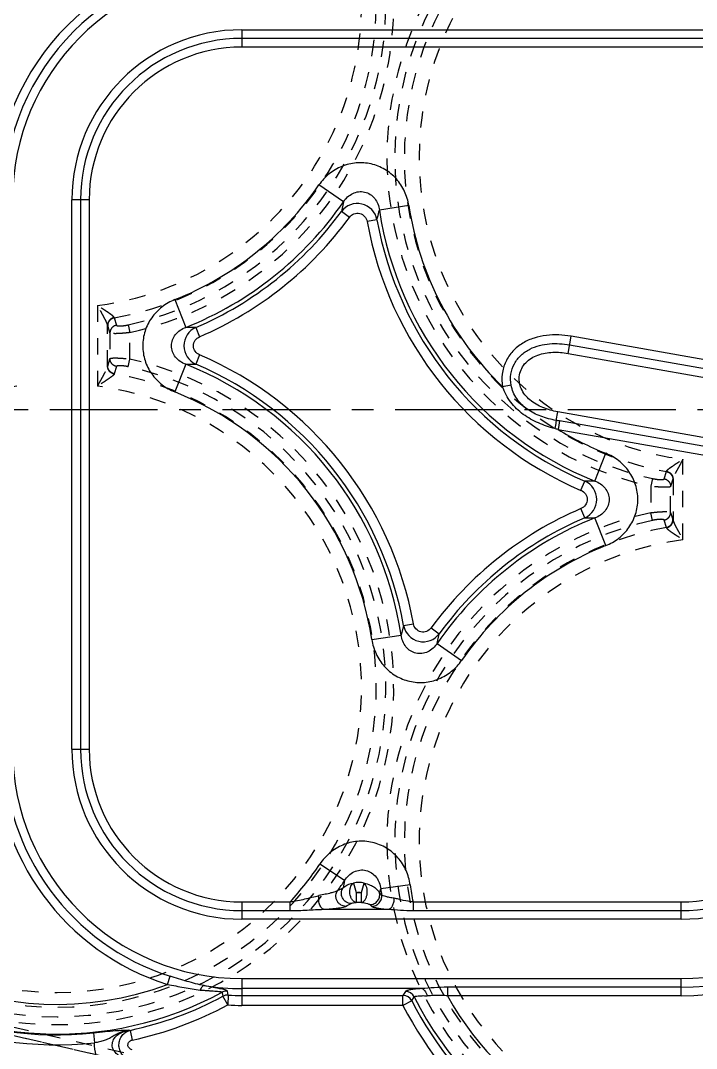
# Model space of a CAD drawing. Header units: millimetres. Extents: x 1727 to 4210, y -6182 to 759.
# Drawn here: x 2648.6 to 2716.3, y -567.7 to -464.8 of the extents above; entities that cross this region are included whole.
import ezdxf

# ---------------------------------------------------------------- set-up
doc = ezdxf.new("R2010")
doc.units = ezdxf.units.MM
doc.header["$LTSCALE"] = 16.335
doc.linetypes.add('CENTER', pattern=[0.6, 0.375, -0.075, 0.075, -0.075])
doc.linetypes.add('HIDDEN', pattern=[0.2, 0.1, -0.1])
doc.layers.get('0').update_dxf_attribs({"linetype": 'CONTINUOUS'})
doc.layers.add('DEFAULT_2', color=8, linetype='HIDDEN')

msp = doc.modelspace()

# ---------------------------------------------------------------- linework, layer by layer
at = {"color": 7, "linetype": 'Continuous'}
for p, q in [((2670.77, -465.688), (2670.77, -467.42)), ((2670.77, -465.688), (2835.77, -465.688)), ((2748.718, -466.554), (2670.77, -466.554)), ((2748.718, -467.42), (2670.77, -467.42)), ((2680.949, -482.916), (2678.495, -481.219)), ((2653.744, -537.714), (2653.744, -482.714)), ((2655.477, -482.714), (2653.744, -482.714)), ((2654.611, -482.714), (2654.611, -537.714)), ((2655.477, -482.714), (2655.477, -537.714)), ((2680.949, -482.916), (2680.746, -483.885)), ((2687.5, -483.294), (2684.551, -483.746)), ((2681.549, -484.472), (2680.746, -483.885)), ((2684.31, -484.706), (2683.331, -484.882)), ((2664.056, -492.709), (2665.159, -495.481)), ((2666.149, -495.5), (2666.54, -496.415)), ((2703.449, -498.084), (2703.75, -496.378)), ((2723.192, -499.807), (2703.75, -496.378)), ((2703.449, -498.084), (2722.891, -501.512)), ((2703.599, -497.231), (2723.042, -500.659)), ((2666.54, -498.243), (2666.149, -499.158)), ((2665.159, -499.177), (2664.056, -501.95)), ((2665.159, -499.177), (2666.149, -499.158)), ((2697.75, -501.265), (2696.9, -501.432)), ((2702.265, -504.796), (2702.416, -503.942)), ((2721.858, -507.371), (2702.416, -503.942)), ((2702.598, -504.854), (2702.448, -505.707)), ((2721.708, -508.223), (2702.598, -504.854)), ((2702.448, -505.707), (2721.558, -509.076)), ((2706.131, -510.866), (2707.234, -508.093)), ((2704.75, -511.799), (2705.141, -510.885)), ((2706.131, -510.866), (2705.141, -510.885)), ((2705.141, -514.542), (2704.75, -513.628)), ((2707.234, -517.334), (2706.131, -514.562)), ((2686.98, -525.336), (2686.739, -526.297)), ((2686.98, -525.336), (2687.959, -525.16)), ((2689.741, -525.571), (2690.544, -526.158)), ((2683.79, -526.749), (2686.739, -526.297)), ((2690.341, -527.127), (2690.544, -526.158)), ((2690.341, -527.127), (2692.794, -528.824)), ((2653.744, -537.714), (2655.477, -537.714)), ((2681.063, -550.876), (2678.584, -549.215)), ((2681.063, -550.876), (2680.91, -551.603)), ((2681.95, -551.126), (2682.215, -552.06)), ((2682.75, -552.061), (2683.016, -551.134)), ((2687.641, -551.303), (2684.685, -551.711)), ((2682.215, -552.061), (2682.215, -553.055)), ((2682.215, -552.061), (2682.75, -552.061)), ((2682.75, -553.055), (2682.75, -552.061)), ((2684.578, -552.141), (2684.685, -551.711)), ((2684.772, -552.304), (2684.578, -552.141)), ((2670.77, -553.007), (2670.77, -554.739)), ((2670.77, -553.007), (2675.601, -553.007)), ((2675.601, -553.873), (2675.601, -553.007)), ((2682.75, -553.055), (2682.215, -553.055)), ((2683.594, -553.283), (2683.79, -553.451)), ((2687.924, -553.007), (2687.924, -553.873)), ((2687.924, -553.007), (2714.77, -553.007)), ((2714.77, -554.739), (2714.77, -553.007)), ((2670.77, -553.873), (2675.601, -553.873)), ((2678.958, -553.745), (2685.449, -553.745)), ((2687.924, -553.873), (2714.77, -553.873)), ((2714.77, -554.739), (2670.77, -554.739)), ((2663.316, -561.269), (2663.577, -560.443)), ((2670.77, -560.688), (2670.77, -563.366)), ((2670.77, -560.688), (2714.77, -560.688)), ((2714.77, -562.42), (2714.77, -560.688)), ((2688.795, -561.683), (2670.77, -561.683)), ((2691.369, -561.554), (2691.369, -562.42)), ((2714.77, -561.554), (2691.369, -561.554)), ((2669.352, -563.327), (2668.881, -562.451)), ((2669.407, -562.334), (2669.322, -561.933)), ((2669.407, -562.334), (2669.352, -563.327)), ((2670.77, -562.372), (2686.916, -562.372)), ((2687.159, -561.976), (2686.916, -562.372)), ((2686.916, -563.366), (2686.916, -562.372)), ((2687.801, -562.914), (2686.916, -563.366)), ((2687.801, -562.914), (2688.048, -562.524)), ((2714.77, -562.42), (2691.369, -562.42)), ((2686.916, -563.366), (2670.77, -563.366)), ((2659.575, -565.867), (2659.428, -565.864)), ((2659.575, -565.867), (2659.782, -566.84)), ((2655.906, -566.13), (2656.01, -567.119))]:
    msp.add_line(p, q, dxfattribs=at)
at = {"color": 1, "linetype": 'CENTER', "ltscale": 1.76547}
msp.add_line((2582.308, -503.714), (2924.232, -503.714), dxfattribs=at)
at = {"color": 7, "linetype": 'Continuous'}
for centre, radius, start, end in [((2652.27, -463.079), 35.737, 82.68167, 198.98671), ((2652.27, -463.079), 34.742, 60.99766, 198.9835), ((2652.27, -463.079), 34.661, 51.25547, 249.14835), ((2652.27, -463.079), 31.678, 48.35335, 249.14831), ((2670.77, -482.714), 24.706, 90, 180), ((2670.77, -482.714), 23.84, 90, 180), ((2670.77, -482.714), 22.974, 90, 180), ((2670.77, -482.714), 17.026, 90, 180), ((2670.77, -482.714), 16.16, 90, 180), ((2670.77, -482.714), 15.294, 90.00025, 180), ((2652.27, -463.079), 31.888, 291.69163, 325.32939), ((2652.27, -463.079), 34.871, 291.69173, 325.3293), ((2682.346, -485.084), 2, 10.89518, 143.14589), ((2719.02, -478.464), 31.888, 188.71266, 226.07717), ((2652.27, -463.079), 35.267, 293.17475, 323.84628), ((2652.27, -463.079), 36.262, 293.17473, 323.84629), ((2719.02, -478.464), 35.267, 190.19577, 246.82525), ((2719.02, -478.464), 34.871, 188.71275, 248.30827), ((2719.02, -478.464), 36.262, 190.19576, 246.82527), ((2666.958, -497.329), 2, 113.87477, 246.12426), ((2652.27, -531.579), 36.262, 10.19575, 66.82527), ((2652.27, -531.579), 34.661, 110.85165, 298.46172), ((2652.27, -531.579), 34.871, 8.71263, 68.30827), ((2652.27, -531.579), 35.267, 10.19566, 66.82525), ((2652.27, -531.579), 31.678, 110.8517, 290.40714), ((2652.27, -531.579), 31.888, 8.71267, 68.30837), ((2685.47, -601.972), 98.617, 79.9976, 80.19399), ((2679.798, -590.204), 87.48, 74.99393, 75.20848), ((2719.02, -478.464), 31.888, 238.68792, 248.30837), ((2704.332, -512.714), 2, 293.87415, 66.12486), ((2719.02, -546.964), 36.262, 113.17473, 143.8463), ((2719.02, -546.964), 34.871, 111.69173, 145.32942), ((2719.02, -546.964), 35.267, 113.17475, 143.8464), ((2719.02, -546.964), 31.888, 111.69163, 145.32938), ((2652.27, -531.579), 35.737, 161.01373, 276.00774), ((2652.27, -531.579), 34.742, 161.01485, 276.00451), ((2688.944, -524.958), 2, 190.8953, 323.14435), ((2670.77, -537.714), 24.706, 180, 252.43902), ((2670.77, -537.714), 23.84, 180, 252.43902), ((2670.77, -537.714), 22.974, 180, 270), ((2670.77, -537.714), 17.026, 180, 270), ((2670.77, -537.714), 16.16, 180, 270), ((2670.77, -537.714), 15.294, 180, 270), ((2714.77, -537.714), 24.706, 270, 360), ((2714.77, -537.714), 23.84, 270, 0), ((2714.77, -537.714), 22.974, 270, 0), ((2714.77, -537.714), 17.026, 270, 360), ((2714.77, -537.714), 16.16, 270, 0), ((2714.77, -537.714), 15.294, 270, 0), ((2652.27, -531.579), 31.678, 317.43369, 326.16935), ((2652.27, -531.579), 34.661, 324.15896, 326.16935), ((2645.167, -481.016), 79.121, 296.41753, 296.8566), ((2682.468, -553.057), 1.999, 74.07499, 105.0238), ((2719.02, -546.964), 31.678, 187.87271, 190.99847), ((2719.02, -546.964), 34.661, 187.8727, 188.86245), ((2645.832, -482.383), 79.368, 296.4364, 296.89323), ((2719.02, -546.964), 31.678, 209.20434, 339.14831), ((2719.02, -546.964), 34.661, 206.67461, 339.14836), ((2670.77, -537.714), 23.969, 260.9635, 270), ((2652.27, -531.579), 35.057, 282.02689, 298.28222), ((2670.77, -537.714), 24.658, 266.83086, 270), ((2686.908, -563.378), 1.006, 27.46267, 89.58917), ((2687.152, -562.982), 1.006, 27.09478, 89.60044), ((2719.02, -546.964), 35.057, 207.06344, 232.01517), ((2652.27, -531.579), 36.052, 282.0269, 298.28222), ((2670.77, -537.714), 25.653, 266.83086, 270), ((2719.02, -546.964), 36.052, 207.06344, 232.01517)]:
    msp.add_arc(centre, radius, start, end, dxfattribs=at)
for points, knots in [([(2687.5, -483.294), (2687.425, -482.803), (2687.134, -481.838), (2686.306, -480.576), (2685.14, -479.613), (2683.737, -479.048), (2682.228, -478.942), (2680.759, -479.297), (2679.462, -480.069), (2678.778, -480.81), (2678.495, -481.219)], [0, 0, 0, 0, 0.1250472, 0.2500704, 0.3750489, 0.5000326, 0.625011, 0.7499781, 0.8749745, 1, 1, 1, 1]), ([(2680.949, -482.916), (2681.176, -482.562), (2681.663, -482.104), (2682.465, -481.871), (2683.081, -481.897), (2683.646, -482.143), (2684.265, -482.704), (2684.502, -483.329), (2684.551, -483.746)], [0, 0, 0, 0, 0.2549549, 0.3787354, 0.5000052, 0.6212722, 0.7450568, 1, 1, 1, 1]), ([(2681.549, -484.472), (2681.662, -484.317), (2681.983, -484.064), (2682.592, -484.018), (2683.119, -484.326), (2683.297, -484.693), (2683.331, -484.882)], [0, 0, 0, 0, 0.2502707, 0.5000111, 0.7497491, 1, 1, 1, 1]), ([(2684.31, -484.706), (2684.329, -484.628), (2684.41, -484.308), (2684.491, -483.988), (2684.551, -483.746)], [0, 0, 0, 0, 0.2447141, 1, 1, 1, 1]), ([(2664.056, -492.709), (2663.595, -492.892), (2662.719, -493.392), (2661.675, -494.483), (2660.999, -495.835), (2660.764, -497.329), (2660.999, -498.824), (2661.676, -500.176), (2662.719, -501.266), (2663.595, -501.766), (2664.056, -501.95)], [0, 0, 0, 0, 0.1250472, 0.2500704, 0.3750489, 0.5000326, 0.625011, 0.7499781, 0.8749745, 1, 1, 1, 1]), ([(2665.159, -499.177), (2664.763, -499.036), (2664.208, -498.664), (2663.8, -497.935), (2663.687, -497.329), (2663.8, -496.723), (2664.208, -495.994), (2664.763, -495.622), (2665.159, -495.481)], [0, 0, 0, 0, 0.2549549, 0.3787355, 0.5000052, 0.6212722, 0.7450568, 1, 1, 1, 1]), ([(2666.149, -495.5), (2666.068, -495.499), (2665.738, -495.492), (2665.408, -495.486), (2665.159, -495.481)], [0, 0, 0, 0, 0.2447141, 1, 1, 1, 1]), ([(2666.54, -498.243), (2666.364, -498.168), (2666.046, -497.912), (2665.864, -497.329), (2666.046, -496.746), (2666.364, -496.49), (2666.54, -496.415)], [0, 0, 0, 0, 0.2502707, 0.5000111, 0.7497491, 1, 1, 1, 1]), ([(2703.75, -496.378), (2702.939, -496.235), (2701.677, -496.175), (2700.042, -496.509), (2698.877, -497.023), (2697.876, -497.828), (2697.146, -498.899), (2696.791, -500.146), (2696.818, -501.014), (2696.9, -501.432)], [0, 0, 0, 0, 0.2450555, 0.3690319, 0.4940993, 0.6200953, 0.7466464, 0.8733125, 1, 1, 1, 1]), ([(2697.75, -501.265), (2697.68, -500.906), (2697.662, -500.157), (2698.022, -499.1), (2698.706, -498.232), (2699.599, -497.624), (2700.588, -497.265), (2701.928, -497.053), (2702.945, -497.116), (2703.599, -497.231)], [0, 0, 0, 0, 0.1305629, 0.2611751, 0.3907036, 0.5177549, 0.6417886, 0.7629268, 1, 1, 1, 1]), ([(2702.416, -503.942), (2701.911, -503.853), (2700.926, -503.577), (2699.604, -502.843), (2698.648, -501.695), (2698.442, -500.222), (2699.139, -498.907), (2700.431, -498.156), (2701.924, -497.918), (2702.944, -497.995), (2703.449, -498.084)], [0, 0, 0, 0, 0.1313059, 0.2597053, 0.3822451, 0.4999847, 0.6177855, 0.7403182, 0.8686968, 1, 1, 1, 1]), ([(2702.131, -505.623), (2701.848, -505.555), (2701.29, -505.383), (2700.477, -505.063), (2699.69, -504.678), (2698.951, -504.207), (2698.278, -503.643), (2697.503, -502.771), (2697.078, -501.985), (2696.9, -501.432)], [0, 0, 0, 0, 0.124986, 0.2500503, 0.3750365, 0.500293, 0.6254681, 0.7505728, 1, 1, 1, 1]), ([(2702.265, -504.796), (2701.744, -504.706), (2700.726, -504.443), (2699.333, -503.748), (2698.233, -502.683), (2697.843, -501.744), (2697.75, -501.265)], [0, 0, 0, 0, 0.2611097, 0.5151189, 0.7597429, 1, 1, 1, 1]), ([(2702.265, -504.796), (2702.258, -504.846), (2702.215, -505.122), (2702.17, -505.397), (2702.131, -505.623)], [0, 0, 0, 0, 0.1815513, 1, 1, 1, 1]), ([(2707.234, -517.334), (2707.695, -517.151), (2708.571, -516.65), (2709.615, -515.56), (2710.291, -514.207), (2710.526, -512.713), (2710.291, -511.219), (2709.614, -509.867), (2708.571, -508.777), (2707.695, -508.277), (2707.234, -508.093)], [0, 0, 0, 0, 0.1250472, 0.2500704, 0.3750489, 0.5000326, 0.625011, 0.7499781, 0.8749745, 1, 1, 1, 1]), ([(2706.131, -510.866), (2706.527, -511.007), (2707.082, -511.378), (2707.49, -512.108), (2707.603, -512.714), (2707.49, -513.32), (2707.082, -514.049), (2706.527, -514.421), (2706.131, -514.562)], [0, 0, 0, 0, 0.2549549, 0.3787355, 0.5000052, 0.6212722, 0.7450568, 1, 1, 1, 1]), ([(2704.75, -511.799), (2704.926, -511.875), (2705.244, -512.131), (2705.426, -512.714), (2705.244, -513.296), (2704.926, -513.552), (2704.75, -513.628)], [0, 0, 0, 0, 0.2502707, 0.5000111, 0.7497491, 1, 1, 1, 1]), ([(2705.141, -514.542), (2705.222, -514.544), (2705.552, -514.551), (2705.882, -514.557), (2706.131, -514.562)], [0, 0, 0, 0, 0.2447141, 1, 1, 1, 1]), ([(2689.741, -525.571), (2689.628, -525.726), (2689.307, -525.979), (2688.698, -526.024), (2688.171, -525.717), (2687.993, -525.349), (2687.959, -525.16)], [0, 0, 0, 0, 0.2502772, 0.5000204, 0.7497551, 1, 1, 1, 1]), ([(2683.79, -526.749), (2683.865, -527.239), (2684.156, -528.205), (2684.984, -529.467), (2686.15, -530.43), (2687.553, -530.994), (2689.062, -531.101), (2690.531, -530.745), (2691.828, -529.973), (2692.512, -529.232), (2692.794, -528.824)], [0, 0, 0, 0, 0.1250475, 0.2500705, 0.3750479, 0.5000317, 0.6250105, 0.7499789, 0.8749753, 1, 1, 1, 1]), ([(2690.341, -527.127), (2690.114, -527.481), (2689.627, -527.938), (2688.825, -528.172), (2688.209, -528.146), (2687.644, -527.9), (2687.025, -527.339), (2686.788, -526.714), (2686.739, -526.297)], [0, 0, 0, 0, 0.2549428, 0.3787269, 0.4999935, 0.6212633, 0.745044, 1, 1, 1, 1]), ([(2687.641, -551.303), (2687.572, -550.804), (2687.29, -549.822), (2686.465, -548.533), (2685.291, -547.549), (2683.87, -546.973), (2682.34, -546.869), (2680.853, -547.24), (2679.547, -548.037), (2678.864, -548.798), (2678.584, -549.215)], [0, 0, 0, 0, 0.1250521, 0.2500782, 0.3750535, 0.5000356, 0.6250119, 0.7499767, 0.8749729, 1, 1, 1, 1]), ([(2681.063, -550.876), (2681.288, -550.512), (2681.776, -550.037), (2682.59, -549.79), (2683.215, -549.813), (2683.788, -550.066), (2684.411, -550.645), (2684.642, -551.285), (2684.685, -551.711)], [0, 0, 0, 0, 0.2554711, 0.3791352, 0.499994, 0.6208558, 0.7445167, 1, 1, 1, 1]), ([(2681.725, -553.167), (2681.541, -553.163), (2681.171, -553.046), (2680.812, -552.626), (2680.7, -552.097), (2680.81, -551.752), (2680.91, -551.603)], [0, 0, 0, 0, 0.2605599, 0.5164201, 0.7460062, 1, 1, 1, 1]), ([(2680.91, -551.603), (2680.964, -551.55), (2681.263, -551.305), (2681.646, -551.181), (2681.949, -551.126)], [0, 0, 0, 0, 0.1969947, 1, 1, 1, 1]), ([(2682.215, -553.055), (2682.139, -553.045), (2681.977, -552.973), (2681.793, -552.766), (2681.665, -552.496), (2681.595, -552.197), (2681.582, -551.884), (2681.642, -551.502), (2681.796, -551.22), (2681.949, -551.126)], [0, 0, 0, 0, 0.1009675, 0.2222422, 0.3565551, 0.4885503, 0.6227106, 0.7637759, 1, 1, 1, 1]), ([(2682.75, -553.055), (2682.821, -553.045), (2682.97, -552.981), (2683.133, -552.781), (2683.264, -552.52), (2683.338, -552.208), (2683.35, -551.882), (2683.303, -551.573), (2683.194, -551.315), (2683.08, -551.179), (2683.016, -551.134)], [0, 0, 0, 0, 0.0955463, 0.2060453, 0.3377497, 0.4823463, 0.6302438, 0.7708487, 0.8957408, 1, 1, 1, 1]), ([(2683.016, -551.134), (2683.23, -551.174), (2683.61, -551.281), (2684.174, -551.583), (2684.484, -551.909), (2684.578, -552.141)], [0, 0, 0, 0, 0.3404264, 0.6090913, 1, 1, 1, 1]), ([(2675.601, -553.007), (2675.85, -552.966), (2676.347, -552.881), (2677.078, -552.717), (2677.789, -552.537), (2678.26, -552.434), (2678.49, -552.379)], [0, 0, 0, 0, 0.2564409, 0.5107449, 0.7601126, 1, 1, 1, 1]), ([(2678.958, -553.745), (2678.871, -553.729), (2678.743, -553.623), (2678.628, -553.433), (2678.52, -553.162), (2678.461, -552.802), (2678.47, -552.512), (2678.49, -552.379)], [0, 0, 0, 0, 0.1723911, 0.2946046, 0.4361687, 0.7383959, 1, 1, 1, 1]), ([(2680.368, -551.875), (2680.334, -551.896), (2680.248, -551.938), (2680.019, -552.023), (2679.642, -552.129), (2679.102, -552.256), (2678.704, -552.338), (2678.49, -552.379)], [0, 0, 0, 0, 0.0618832, 0.1465521, 0.3748497, 0.6650504, 1, 1, 1, 1]), ([(2681.174, -553.451), (2681.012, -553.448), (2680.749, -553.375), (2680.469, -553.148), (2680.292, -552.908), (2680.201, -552.624), (2680.181, -552.264), (2680.276, -552.009), (2680.368, -551.875)], [0, 0, 0, 0, 0.2278764, 0.3611878, 0.5, 0.6388121, 0.7721235, 1, 1, 1, 1]), ([(2683.594, -553.283), (2683.742, -553.282), (2684.042, -553.209), (2684.387, -552.927), (2684.578, -552.546), (2684.595, -552.272), (2684.578, -552.141)], [0, 0, 0, 0, 0.2628226, 0.5266189, 0.7662116, 1, 1, 1, 1]), ([(2683.79, -553.451), (2683.924, -553.45), (2684.209, -553.387), (2684.565, -553.121), (2684.774, -552.728), (2684.792, -552.437), (2684.773, -552.304)], [0, 0, 0, 0, 0.2376725, 0.500005, 0.7623342, 1, 1, 1, 1]), ([(2686.038, -552.649), (2685.88, -552.625), (2685.595, -552.578), (2685.221, -552.495), (2684.973, -552.42), (2684.836, -552.355), (2684.789, -552.321), (2684.773, -552.304)], [0, 0, 0, 0, 0.3623541, 0.6555748, 0.8700619, 0.9455976, 1, 1, 1, 1]), ([(2685.449, -553.745), (2685.529, -553.733), (2685.706, -553.64), (2685.855, -553.431), (2685.95, -553.213), (2686.02, -552.968), (2686.039, -552.775), (2686.038, -552.649)], [0, 0, 0, 0, 0.1815552, 0.4256261, 0.5678784, 0.7156914, 1, 1, 1, 1]), ([(2687.924, -553.007), (2687.594, -552.987), (2687.109, -552.896), (2686.489, -552.738), (2686.186, -552.671), (2686.038, -552.649)], [0, 0, 0, 0, 0.5158634, 0.7661991, 1, 1, 1, 1]), ([(2678.958, -553.745), (2679.212, -553.73), (2679.685, -553.698), (2680.324, -553.633), (2680.769, -553.569), (2681.036, -553.505), (2681.136, -553.471), (2681.174, -553.451)], [0, 0, 0, 0, 0.3406439, 0.6336469, 0.8598315, 0.9417684, 1, 1, 1, 1]), ([(2681.725, -553.167), (2681.777, -553.14), (2681.939, -553.088), (2682.106, -553.065), (2682.215, -553.055)], [0, 0, 0, 0, 0.3484474, 1, 1, 1, 1]), ([(2682.75, -553.055), (2682.951, -553.071), (2683.208, -553.108), (2683.484, -553.211), (2683.565, -553.258), (2683.594, -553.283)], [0, 0, 0, 0, 0.6837141, 0.8697194, 1, 1, 1, 1]), ([(2683.79, -553.451), (2683.811, -553.47), (2683.873, -553.502), (2684.051, -553.564), (2684.375, -553.629), (2684.866, -553.695), (2685.241, -553.729), (2685.449, -553.745)], [0, 0, 0, 0, 0.0496646, 0.1218417, 0.3339764, 0.6308023, 1, 1, 1, 1]), ([(2675.601, -553.873), (2676.171, -553.873), (2677.291, -553.835), (2678.409, -553.761), (2678.958, -553.745)], [0, 0, 0, 0, 0.5097047, 1, 1, 1, 1]), ([(2685.449, -553.745), (2685.857, -553.76), (2686.68, -553.835), (2687.505, -553.873), (2687.924, -553.873)], [0, 0, 0, 0, 0.4932882, 1, 1, 1, 1]), ([(2667.005, -561.385), (2666.426, -561.278), (2665.279, -560.972), (2664.146, -560.623), (2663.577, -560.443)], [0, 0, 0, 0, 0.4965837, 1, 1, 1, 1]), ([(2663.316, -561.269), (2663.872, -561.366), (2664.959, -561.577), (2666.051, -561.784), (2666.594, -561.828)], [0, 0, 0, 0, 0.5092109, 1, 1, 1, 1]), ([(2667.005, -561.385), (2666.923, -561.391), (2666.798, -561.489), (2666.68, -561.655), (2666.621, -561.767), (2666.594, -561.828)], [0, 0, 0, 0, 0.39773, 0.6802235, 1, 1, 1, 1]), ([(2666.594, -561.828), (2666.724, -561.838), (2666.98, -561.858), (2667.355, -561.884), (2667.709, -561.908), (2668.035, -561.93), (2668.319, -561.952), (2668.524, -561.973), (2668.654, -561.994), (2668.722, -562.01), (2668.765, -562.025), (2668.787, -562.043), (2668.789, -562.051)], [0, 0, 0, 0, 0.1771469, 0.347425, 0.5086584, 0.6573963, 0.7889566, 0.8950397, 0.9357615, 0.967022, 0.9882084, 1, 1, 1, 1]), ([(2669.322, -561.933), (2669.32, -561.922), (2669.298, -561.9), (2669.224, -561.86), (2669.073, -561.811), (2668.837, -561.754), (2668.539, -561.691), (2668.197, -561.623), (2667.68, -561.523), (2667.279, -561.443), (2667.005, -561.385)], [0, 0, 0, 0, 0.0135707, 0.0354686, 0.1067484, 0.2109532, 0.3400937, 0.4879285, 0.6492969, 1, 1, 1, 1]), ([(2688.795, -561.683), (2688.582, -561.698), (2688.2, -561.731), (2687.754, -561.788), (2687.473, -561.843), (2687.324, -561.883), (2687.222, -561.922), (2687.171, -561.957), (2687.159, -561.976)], [0, 0, 0, 0, 0.3816441, 0.6859886, 0.8031068, 0.8945684, 0.9597151, 1, 1, 1, 1]), ([(2691.369, -561.554), (2690.925, -561.554), (2690.066, -561.59), (2689.21, -561.668), (2688.795, -561.683)], [0, 0, 0, 0, 0.5164637, 1, 1, 1, 1]), ([(2688.795, -561.683), (2688.924, -561.702), (2689.111, -561.863), (2689.251, -562.137), (2689.305, -562.311), (2689.325, -562.402)], [0, 0, 0, 0, 0.4204034, 0.7003943, 1, 1, 1, 1]), ([(2669.322, -561.933), (2669.275, -561.93), (2669.092, -561.933), (2668.909, -561.986), (2668.789, -562.051)], [0, 0, 0, 0, 0.2550439, 1, 1, 1, 1]), ([(2668.789, -562.051), (2668.796, -562.084), (2668.818, -562.167), (2668.844, -562.302), (2668.869, -562.401), (2668.881, -562.451)], [0, 0, 0, 0, 0.2492626, 0.6257022, 1, 1, 1, 1]), ([(2688.048, -562.524), (2688.055, -562.508), (2688.094, -562.479), (2688.22, -562.437), (2688.469, -562.405), (2688.857, -562.391), (2689.157, -562.396), (2689.325, -562.402)], [0, 0, 0, 0, 0.0399576, 0.1034444, 0.3088934, 0.6138897, 1, 1, 1, 1]), ([(2691.369, -562.42), (2691.19, -562.398), (2690.835, -562.366), (2690.31, -562.371), (2689.808, -562.396), (2689.482, -562.4), (2689.325, -562.402)], [0, 0, 0, 0, 0.2634809, 0.5218346, 0.7694796, 1, 1, 1, 1]), ([(2659.428, -565.864), (2659.226, -565.873), (2658.778, -565.889), (2657.999, -565.93), (2657.027, -566.015), (2656.3, -566.089), (2655.904, -566.131)], [0, 0, 0, 0, 0.1719142, 0.3797747, 0.6621664, 1, 1, 1, 1]), ([(2659.428, -565.864), (2659.134, -565.907), (2658.699, -566.026), (2658.164, -566.283), (2657.787, -566.511), (2657.4, -566.729), (2656.972, -566.897), (2656.504, -567.02), (2656.178, -567.089), (2656.01, -567.119)], [0, 0, 0, 0, 0.2433237, 0.3648576, 0.4848855, 0.6041118, 0.7275311, 0.8603191, 1, 1, 1, 1]), ([(2659.398, -568.778), (2659.189, -568.74), (2658.788, -568.618), (2658.264, -568.3), (2657.884, -567.854), (2657.737, -567.302), (2657.893, -566.753), (2658.283, -566.316), (2658.814, -566.011), (2659.218, -565.898), (2659.428, -565.864)], [0, 0, 0, 0, 0.1351322, 0.2646731, 0.3862446, 0.5001398, 0.613806, 0.7350736, 0.864615, 1, 1, 1, 1]), ([(2659.551, -568.78), (2659.396, -568.739), (2659.095, -568.602), (2658.737, -568.259), (2658.506, -567.813), (2658.429, -567.314), (2658.515, -566.816), (2658.753, -566.374), (2659.117, -566.037), (2659.419, -565.905), (2659.575, -565.867)], [0, 0, 0, 0, 0.1227212, 0.2469945, 0.3729185, 0.5000281, 0.6270778, 0.7530407, 0.8773035, 1, 1, 1, 1]), ([(2659.774, -567.811), (2659.661, -567.784), (2659.446, -567.666), (2659.31, -567.321), (2659.451, -566.979), (2659.668, -566.864), (2659.782, -566.84)], [0, 0, 0, 0, 0.2559468, 0.4997885, 0.7437626, 1, 1, 1, 1]), ([(2658.951, -570.716), (2658.542, -570.622), (2657.747, -570.311), (2656.759, -569.499), (2656.104, -568.393), (2655.984, -567.537), (2656.01, -567.119)], [0, 0, 0, 0, 0.2502434, 0.5003558, 0.7502847, 1, 1, 1, 1])]:
    msp.add_open_spline(points, degree=3, knots=knots, dxfattribs=at)
for points in [[(2682.215, -552.061), (2682.387, -552.012), (2682.579, -552.012), (2682.75, -552.061)], [(2669.407, -562.334), (2669.227, -562.325), (2669.039, -562.367), (2668.881, -562.451)]]:
    msp.add_open_spline(points, degree=3, dxfattribs=at)
at = {"layer": 'DEFAULT_2', "color": 8, "linetype": 'HIDDEN'}
for p, q in [((2656.321, -493.3), (2656.321, -501.358)), ((2657.988, -494.532), (2658.212, -495.264)), ((2657.32, -499.393), (2657.32, -495.265)), ((2657.556, -496.039), (2657.33, -495.307)), ((2657.556, -496.039), (2657.556, -498.619)), ((2659.383, -495.231), (2659.553, -496)), ((2659.553, -498.658), (2659.553, -496)), ((2657.33, -499.351), (2657.556, -498.619)), ((2659.383, -499.427), (2659.553, -498.658)), ((2658.212, -499.394), (2657.988, -500.126)), ((2714.969, -516.743), (2714.969, -508.685)), ((2713.078, -510.649), (2713.302, -509.917)), ((2711.907, -510.616), (2711.737, -511.385)), ((2711.737, -511.385), (2711.737, -514.042)), ((2713.96, -510.692), (2713.734, -511.424)), ((2713.734, -514.004), (2713.734, -511.424)), ((2713.97, -510.65), (2713.97, -514.777)), ((2711.907, -514.812), (2711.737, -514.042)), ((2713.734, -514.004), (2713.96, -514.735)), ((2713.302, -515.511), (2713.078, -514.779)), ((2644.614, -564.798), (2711.364, -580.183)), ((2711.178, -580.988), (2644.428, -565.603)), ((2644.434, -565.576), (2711.184, -580.961))]:
    msp.add_line(p, q, dxfattribs=at)
for centre, radius, start, end in [((2652.27, -463.079), 33.717, 52.47454, 257.52546), ((2652.27, -463.079), 32.929, 52.47454, 257.52546), ((2652.27, -463.079), 31.969, 50.30331, 259.69669), ((2652.27, -463.079), 30.491, 50.30086, 259.69466), ((2719.02, -478.464), 33.717, 102.47454, 257.52546), ((2719.02, -478.464), 32.929, 102.47454, 257.52546), ((2652.27, -463.079), 30.491, 277.63481, 32.36519), ((2652.27, -463.079), 31.969, 280.30331, 29.69669), ((2652.27, -463.079), 33.717, 282.47454, 27.52546), ((2719.02, -478.464), 31.969, 100.30331, 259.69669), ((2652.27, -463.079), 32.929, 282.47454, 27.52546), ((2719.02, -478.464), 30.491, 97.63481, 262.36519), ((2652.27, -531.579), 33.717, 102.47454, 77.52546), ((2652.27, -531.579), 32.929, 102.47454, 77.52546), ((2652.27, -531.579), 31.969, 100.30331, 79.69669), ((2652.27, -531.579), 30.491, 97.63481, 82.36519), ((2719.02, -546.964), 33.717, 102.47454, 77.52546), ((2719.02, -546.964), 32.929, 102.47454, 77.52546), ((2719.02, -546.964), 31.969, 100.30331, 79.69669), ((2719.02, -546.964), 30.491, 97.63481, 82.36519)]:
    msp.add_arc(centre, radius, start, end, dxfattribs=at)
for points, knots in [([(2657.32, -495.265), (2657.314, -495.214), (2657.273, -495.095), (2657.188, -494.902), (2657.072, -494.672), (2656.888, -494.325), (2656.635, -493.865), (2656.427, -493.492), (2656.321, -493.3)], [0, 0, 0, 0, 0.0699902, 0.1688276, 0.2874049, 0.4190525, 0.7029737, 1, 1, 1, 1]), ([(2657.98, -494.505), (2657.977, -494.489), (2657.956, -494.453), (2657.886, -494.374), (2657.753, -494.264), (2657.561, -494.122), (2657.337, -493.967), (2657.095, -493.805), (2656.754, -493.582), (2656.495, -493.413), (2656.321, -493.3)], [0, 0, 0, 0, 0.0242258, 0.0587857, 0.1541605, 0.2736428, 0.407521, 0.5500135, 0.6976345, 1, 1, 1, 1]), ([(2657.98, -494.505), (2657.892, -494.521), (2657.718, -494.587), (2657.431, -494.81), (2657.322, -495.089), (2657.32, -495.265)], [0, 0, 0, 0, 0.2488594, 0.5086208, 1, 1, 1, 1]), ([(2657.988, -494.532), (2657.81, -494.565), (2657.468, -494.758), (2657.331, -495.128), (2657.33, -495.307)], [0, 0, 0, 0, 0.5022495, 1, 1, 1, 1]), ([(2657.98, -494.505), (2657.981, -494.507), (2657.983, -494.517), (2657.985, -494.526), (2657.988, -494.532)], [0, 0, 0, 0, 0.2859115, 1, 1, 1, 1]), ([(2657.33, -495.307), (2657.329, -495.304), (2657.325, -495.29), (2657.322, -495.276), (2657.32, -495.265)], [0, 0, 0, 0, 0.213858, 1, 1, 1, 1]), ([(2658.212, -495.264), (2658.035, -495.297), (2657.694, -495.491), (2657.558, -495.86), (2657.556, -496.039)], [0, 0, 0, 0, 0.5016059, 1, 1, 1, 1]), ([(2659.553, -496), (2659.308, -496.034), (2658.949, -496.072), (2658.49, -496.104), (2658.194, -496.115), (2657.948, -496.114), (2657.756, -496.102), (2657.635, -496.083), (2657.566, -496.058), (2657.556, -496.039)], [0, 0, 0, 0, 0.3688132, 0.5368006, 0.6853381, 0.8091811, 0.9042574, 0.9675533, 1, 1, 1, 1]), ([(2658.212, -495.264), (2658.216, -495.279), (2658.252, -495.307), (2658.374, -495.339), (2658.614, -495.345), (2658.97, -495.312), (2659.239, -495.263), (2659.383, -495.231)], [0, 0, 0, 0, 0.0387843, 0.1025564, 0.3169782, 0.6311601, 1, 1, 1, 1]), ([(2657.556, -498.619), (2657.566, -498.6), (2657.635, -498.575), (2657.756, -498.556), (2657.948, -498.544), (2658.194, -498.544), (2658.49, -498.555), (2658.949, -498.586), (2659.308, -498.624), (2659.553, -498.658)], [0, 0, 0, 0, 0.0324451, 0.0957472, 0.1908282, 0.3146759, 0.4632148, 0.6311984, 1, 1, 1, 1]), ([(2658.212, -499.394), (2658.035, -499.361), (2657.694, -499.167), (2657.558, -498.798), (2657.556, -498.619)], [0, 0, 0, 0, 0.5016051, 1, 1, 1, 1]), ([(2656.321, -501.358), (2656.42, -501.174), (2656.623, -500.816), (2656.868, -500.37), (2657.051, -500.026), (2657.172, -499.789), (2657.266, -499.583), (2657.314, -499.452), (2657.32, -499.393)], [0, 0, 0, 0, 0.2833958, 0.5593446, 0.690533, 0.8131582, 0.9198361, 1, 1, 1, 1]), ([(2657.98, -500.153), (2657.975, -500.169), (2657.954, -500.205), (2657.885, -500.285), (2657.753, -500.396), (2657.559, -500.537), (2657.252, -500.75), (2656.834, -501.021), (2656.497, -501.248), (2656.321, -501.358)], [0, 0, 0, 0, 0.0246222, 0.0592141, 0.154309, 0.2743107, 0.4082347, 0.6981473, 1, 1, 1, 1]), ([(2657.32, -499.393), (2657.32, -499.389), (2657.323, -499.375), (2657.327, -499.361), (2657.33, -499.351)], [0, 0, 0, 0, 0.2863486, 1, 1, 1, 1]), ([(2657.98, -500.153), (2657.892, -500.137), (2657.718, -500.072), (2657.431, -499.848), (2657.322, -499.569), (2657.32, -499.393)], [0, 0, 0, 0, 0.2488424, 0.5085982, 1, 1, 1, 1]), ([(2657.988, -500.126), (2657.81, -500.093), (2657.468, -499.9), (2657.331, -499.53), (2657.33, -499.351)], [0, 0, 0, 0, 0.5022501, 1, 1, 1, 1]), ([(2657.988, -500.126), (2657.985, -500.132), (2657.983, -500.141), (2657.981, -500.151), (2657.98, -500.153)], [0, 0, 0, 0, 0.7140833, 1, 1, 1, 1]), ([(2659.383, -499.427), (2659.239, -499.395), (2658.97, -499.346), (2658.614, -499.313), (2658.373, -499.319), (2658.252, -499.351), (2658.216, -499.379), (2658.212, -499.394)], [0, 0, 0, 0, 0.3688652, 0.6830565, 0.8974547, 0.9612184, 1, 1, 1, 1]), ([(2713.31, -509.89), (2713.315, -509.873), (2713.336, -509.838), (2713.405, -509.758), (2713.537, -509.647), (2713.731, -509.505), (2714.038, -509.292), (2714.456, -509.021), (2714.793, -508.794), (2714.969, -508.685)], [0, 0, 0, 0, 0.0246222, 0.0592141, 0.154309, 0.2743107, 0.4082347, 0.6981473, 1, 1, 1, 1]), ([(2714.969, -508.685), (2714.87, -508.869), (2714.667, -509.226), (2714.422, -509.672), (2714.239, -510.016), (2714.118, -510.253), (2714.024, -510.46), (2713.976, -510.591), (2713.97, -510.65)], [0, 0, 0, 0, 0.2833958, 0.5593446, 0.690533, 0.8131582, 0.9198361, 1, 1, 1, 1]), ([(2713.302, -509.917), (2713.304, -509.91), (2713.307, -509.901), (2713.309, -509.892), (2713.31, -509.889)], [0, 0, 0, 0, 0.7140833, 1, 1, 1, 1]), ([(2713.302, -509.917), (2713.48, -509.95), (2713.822, -510.143), (2713.959, -510.513), (2713.96, -510.692)], [0, 0, 0, 0, 0.5022501, 1, 1, 1, 1]), ([(2713.31, -509.889), (2713.397, -509.905), (2713.572, -509.971), (2713.859, -510.194), (2713.968, -510.473), (2713.97, -510.65)], [0, 0, 0, 0, 0.2488424, 0.5085982, 1, 1, 1, 1]), ([(2713.734, -511.424), (2713.724, -511.443), (2713.655, -511.468), (2713.534, -511.487), (2713.342, -511.498), (2713.096, -511.499), (2712.8, -511.488), (2712.341, -511.457), (2711.982, -511.418), (2711.737, -511.385)], [0, 0, 0, 0, 0.0324451, 0.0957472, 0.1908281, 0.3146758, 0.4632147, 0.6311983, 1, 1, 1, 1]), ([(2711.907, -510.616), (2712.051, -510.648), (2712.32, -510.696), (2712.676, -510.73), (2712.916, -510.724), (2713.038, -510.692), (2713.074, -510.664), (2713.078, -510.649)], [0, 0, 0, 0, 0.368865, 0.6830564, 0.8974548, 0.9612184, 1, 1, 1, 1]), ([(2713.078, -510.649), (2713.255, -510.682), (2713.596, -510.875), (2713.732, -511.244), (2713.734, -511.424)], [0, 0, 0, 0, 0.5016051, 1, 1, 1, 1]), ([(2713.97, -510.65), (2713.97, -510.654), (2713.967, -510.668), (2713.963, -510.682), (2713.96, -510.692)], [0, 0, 0, 0, 0.2863486, 1, 1, 1, 1]), ([(2711.737, -514.042), (2711.982, -514.009), (2712.341, -513.971), (2712.8, -513.939), (2713.096, -513.928), (2713.342, -513.929), (2713.534, -513.941), (2713.655, -513.96), (2713.724, -513.984), (2713.734, -514.004)], [0, 0, 0, 0, 0.3688132, 0.5368006, 0.6853381, 0.8091811, 0.9042574, 0.9675533, 1, 1, 1, 1]), ([(2713.078, -514.779), (2713.255, -514.745), (2713.596, -514.552), (2713.732, -514.183), (2713.734, -514.004)], [0, 0, 0, 0, 0.5016059, 1, 1, 1, 1]), ([(2713.078, -514.779), (2713.074, -514.764), (2713.038, -514.735), (2712.916, -514.704), (2712.676, -514.698), (2712.32, -514.731), (2712.051, -514.78), (2711.907, -514.812)], [0, 0, 0, 0, 0.0387843, 0.1025564, 0.3169782, 0.6311601, 1, 1, 1, 1]), ([(2713.302, -515.511), (2713.48, -515.478), (2713.822, -515.284), (2713.959, -514.915), (2713.96, -514.735)], [0, 0, 0, 0, 0.5022495, 1, 1, 1, 1]), ([(2713.31, -515.538), (2713.309, -515.535), (2713.307, -515.526), (2713.304, -515.517), (2713.302, -515.511)], [0, 0, 0, 0, 0.2859115, 1, 1, 1, 1]), ([(2713.31, -515.538), (2713.397, -515.522), (2713.572, -515.456), (2713.859, -515.233), (2713.968, -514.954), (2713.97, -514.777)], [0, 0, 0, 0, 0.2488594, 0.5086208, 1, 1, 1, 1]), ([(2713.31, -515.538), (2713.313, -515.554), (2713.334, -515.59), (2713.404, -515.669), (2713.537, -515.779), (2713.729, -515.921), (2713.953, -516.076), (2714.195, -516.238), (2714.535, -516.461), (2714.795, -516.629), (2714.969, -516.743)], [0, 0, 0, 0, 0.0242258, 0.0587857, 0.1541605, 0.2736428, 0.407521, 0.5500135, 0.6976345, 1, 1, 1, 1]), ([(2713.96, -514.735), (2713.961, -514.738), (2713.965, -514.752), (2713.968, -514.766), (2713.97, -514.777)], [0, 0, 0, 0, 0.213858, 1, 1, 1, 1]), ([(2713.97, -514.777), (2713.976, -514.829), (2714.017, -514.948), (2714.102, -515.141), (2714.217, -515.371), (2714.402, -515.718), (2714.655, -516.178), (2714.863, -516.551), (2714.969, -516.743)], [0, 0, 0, 0, 0.0699902, 0.1688276, 0.2874049, 0.4190525, 0.7029737, 1, 1, 1, 1])]:
    msp.add_open_spline(points, degree=3, knots=knots, dxfattribs=at)

doc.saveas('drawing.dxf')
